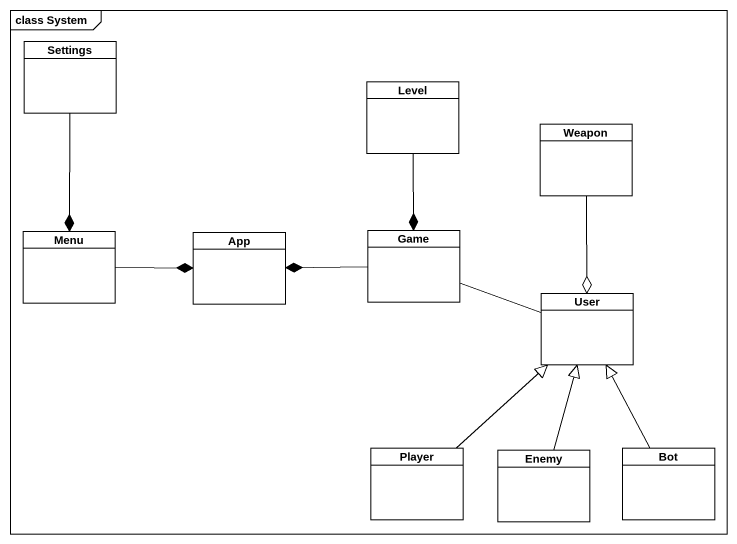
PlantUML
@startuml
mainframe class System
hide circle
hide empty members
class Settings
class Level
class Weapon
class Menu
class App
class Game
class User
class Player
class Enemy
class Bot
Settings --* Menu
Level --* Game
Weapon --o User
Menu -right-* App
Game -left-* App
User -left- Game
Player -up-|> User
Enemy -up-|> User
Bot -up-|> User
@enduml
